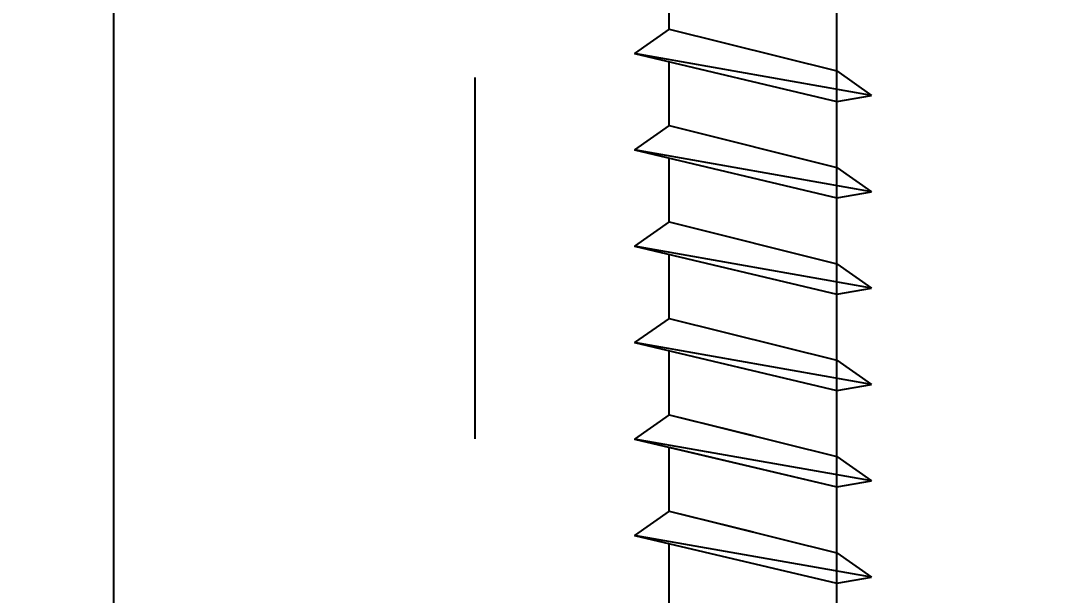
# Model space of a CAD drawing. Header units: inches. Extents: x -2661 to 42767, y -1222 to 9099.
# Drawn here: x -1103.346 to -1102.274, y 2823.463 to 2824.059 of the extents above; entities that cross this region are included whole.
import ezdxf
from ezdxf import colors
from ezdxf.entities.mleader import LeaderData, LeaderLine
from ezdxf.math import Vec2, Vec3

# ---------------------------------------------------------------- set-up
doc = ezdxf.new("R2010")
doc.units = ezdxf.units.IN
doc.header["$LTSCALE"] = 12
doc.header["$MEASUREMENT"] = 0
for name, color, linetype in [('S-ANNO-NOTE', 4, 'CONTINUOUS'), ('S-FASTENERS', 2, 'CONTINUOUS'), ('S-SIMPSON', 2, 'CONTINUOUS'), ('S-WOOD', 3, 'CONTINUOUS')]:
    doc.layers.add(name, color=color, linetype=linetype)
doc.styles.add('Arial', font='arial.ttf', dxfattribs={"width": 0.85})

# ---------------------------------------------------------------- blocks, each defined once
blk = doc.blocks.new('*U1147')
at = {"layer": 'S-WOOD'}
h = blk.add_hatch(dxfattribs=at)
h.set_pattern_fill('ANSI33', color=1, scale=3, angle=45, style=0)
h.set_pattern_definition([(90, (3.75, -8.375), (-0.75, 1e-16), []), (90, (4.125, -8), (-0.75, 1e-16), [0.375, -0.1875])])
h.paths.add_polyline_path([(5.25, -11.875), (0, -11.875), (0, 0), (5.25, 0)])
blk = doc.blocks.new('SDS.25X6-f')
at = {"layer": 'S-SIMPSON', "color": 1}
for p, q in [((0.087, -3.5816), (0.087, -3.65)), ((0.087, -3.5816), (0.087, -3.65)), ((0.087, -3.5816), (0.087, -3.65)), ((0.087, -3.5816), (0.087, -3.65)), ((0.087, -3.5816), (0.087, -3.65)), ((0.087, -3.5816), (0.087, -3.65)), ((0.087, -3.5816), (0.087, -3.65)), ((0.087, -3.5816), (0.087, -3.65)), ((0.087, -3.5816), (0.087, -3.65)), ((0.087, -3.5816), (0.087, -3.65)), ((0.087, -3.5816), (0.087, -3.65)), ((-0.087, -3.6249), (-0.087, -3.6912)), ((-0.087, -3.6249), (-0.087, -3.6912)), ((-0.087, -3.6249), (-0.087, -3.6912)), ((-0.087, -3.6249), (-0.087, -3.6912)), ((-0.087, -3.6249), (-0.087, -3.6912)), ((-0.087, -3.6249), (-0.087, -3.6912)), ((-0.087, -3.6249), (-0.087, -3.6912)), ((-0.087, -3.6249), (-0.087, -3.6912)), ((-0.087, -3.6249), (-0.087, -3.6912)), ((-0.087, -3.6249), (-0.087, -3.6912)), ((-0.087, -3.6249), (-0.087, -3.6912)), ((-0.123, -3.6997), (0.087, -3.65)), ((-0.123, -3.6997), (0.087, -3.65)), ((-0.123, -3.6997), (0.087, -3.65)), ((-0.123, -3.6997), (0.087, -3.65)), ((-0.123, -3.6997), (0.087, -3.65)), ((-0.123, -3.6997), (0.087, -3.65)), ((-0.123, -3.6997), (0.087, -3.65)), ((-0.123, -3.6997), (0.087, -3.65)), ((-0.123, -3.6997), (0.087, -3.65)), ((-0.123, -3.6997), (0.087, -3.65)), ((-0.123, -3.6997), (0.087, -3.65)), ((0.087, -3.65), (0.123, -3.6563)), ((0.087, -3.65), (0.123, -3.6563)), ((0.087, -3.65), (0.123, -3.6563)), ((0.087, -3.65), (0.123, -3.6563)), ((0.087, -3.65), (0.123, -3.6563)), ((0.087, -3.65), (0.123, -3.6563)), ((0.087, -3.65), (0.123, -3.6563)), ((0.087, -3.65), (0.123, -3.6563)), ((0.087, -3.65), (0.123, -3.6563)), ((0.087, -3.65), (0.123, -3.6563)), ((0.087, -3.65), (0.123, -3.6563)), ((0.123, -3.6563), (-0.123, -3.6997)), ((0.123, -3.6563), (-0.123, -3.6997)), ((0.123, -3.6563), (-0.123, -3.6997)), ((0.123, -3.6563), (-0.123, -3.6997)), ((0.123, -3.6563), (-0.123, -3.6997)), ((0.123, -3.6563), (-0.123, -3.6997)), ((0.123, -3.6563), (-0.123, -3.6997)), ((0.123, -3.6563), (-0.123, -3.6997)), ((0.123, -3.6563), (-0.123, -3.6997)), ((0.123, -3.6563), (-0.123, -3.6997)), ((0.123, -3.6563), (-0.123, -3.6997)), ((0.087, -3.6816), (0.123, -3.6563)), ((0.087, -3.6816), (0.123, -3.6563)), ((0.087, -3.6816), (0.123, -3.6563)), ((0.087, -3.6816), (0.123, -3.6563)), ((0.087, -3.6816), (0.123, -3.6563)), ((0.087, -3.6816), (0.123, -3.6563)), ((0.087, -3.6816), (0.123, -3.6563)), ((0.087, -3.6816), (0.123, -3.6563)), ((0.087, -3.6816), (0.123, -3.6563)), ((0.087, -3.6816), (0.123, -3.6563)), ((0.087, -3.6816), (0.123, -3.6563)), ((-0.087, -3.7249), (0.087, -3.6816)), ((-0.087, -3.7249), (0.087, -3.6816)), ((-0.087, -3.7249), (0.087, -3.6816)), ((-0.087, -3.7249), (0.087, -3.6816)), ((-0.087, -3.7249), (0.087, -3.6816)), ((-0.087, -3.7249), (0.087, -3.6816)), ((-0.087, -3.7249), (0.087, -3.6816)), ((-0.087, -3.7249), (0.087, -3.6816)), ((-0.087, -3.7249), (0.087, -3.6816)), ((-0.087, -3.7249), (0.087, -3.6816)), ((-0.087, -3.7249), (0.087, -3.6816)), ((0.087, -3.6816), (0.087, -3.75)), ((0.087, -3.6816), (0.087, -3.75)), ((0.087, -3.6816), (0.087, -3.75)), ((0.087, -3.6816), (0.087, -3.75)), ((0.087, -3.6816), (0.087, -3.75)), ((0.087, -3.6816), (0.087, -3.75)), ((0.087, -3.6816), (0.087, -3.75)), ((0.087, -3.6816), (0.087, -3.75)), ((-0.087, -3.7249), (-0.123, -3.6997)), ((-0.087, -3.7249), (-0.123, -3.6997)), ((-0.087, -3.7249), (-0.123, -3.6997)), ((-0.087, -3.7249), (-0.123, -3.6997)), ((-0.087, -3.7249), (-0.123, -3.6997)), ((-0.087, -3.7249), (-0.123, -3.6997)), ((-0.087, -3.7249), (-0.123, -3.6997)), ((-0.087, -3.7249), (-0.123, -3.6997)), ((-0.087, -3.7249), (-0.123, -3.6997)), ((-0.087, -3.7249), (-0.123, -3.6997)), ((-0.087, -3.7249), (-0.123, -3.6997)), ((-0.087, -3.7249), (-0.123, -3.6997)), ((-0.087, -3.7249), (-0.123, -3.6997)), ((-0.087, -3.7249), (0, -3.7032)), ((-0.087, -3.7249), (0, -3.7032)), ((-0.087, -3.7249), (-0.087, -3.7912)), ((-0.087, -3.7249), (-0.087, -3.7912)), ((-0.087, -3.7249), (-0.087, -3.7912)), ((-0.087, -3.7249), (-0.087, -3.7912)), ((-0.087, -3.7249), (-0.087, -3.7912)), ((-0.087, -3.7249), (-0.087, -3.7912)), ((-0.087, -3.7249), (-0.087, -3.7912)), ((-0.087, -3.7249), (-0.087, -3.7912)), ((-0.087, -3.7249), (-0.087, -3.7912)), ((-0.087, -3.7249), (-0.087, -3.7912)), ((-0.123, -3.7997), (0.087, -3.75)), ((-0.123, -3.7997), (0.087, -3.75)), ((-0.123, -3.7997), (0.087, -3.75)), ((-0.123, -3.7997), (0.087, -3.75)), ((-0.123, -3.7997), (0.087, -3.75)), ((-0.123, -3.7997), (0.087, -3.75)), ((-0.123, -3.7997), (0.087, -3.75)), ((-0.123, -3.7997), (0.087, -3.75)), ((-0.087, -3.7912), (0.087, -3.75)), ((0.087, -3.75), (0.123, -3.7563)), ((0.087, -3.75), (0.123, -3.7563)), ((0.087, -3.75), (0.123, -3.7563)), ((0.087, -3.75), (0.123, -3.7563)), ((0.087, -3.75), (0.123, -3.7563)), ((0.087, -3.75), (0.123, -3.7563)), ((0.087, -3.75), (0.123, -3.7563)), ((0.087, -3.75), (0.123, -3.7563)), ((0.087, -3.75), (0.123, -3.7563)), ((0.123, -3.7563), (-0.123, -3.7997)), ((0.123, -3.7563), (-0.123, -3.7997)), ((0.123, -3.7563), (-0.123, -3.7997)), ((0.123, -3.7563), (-0.123, -3.7997)), ((0.123, -3.7563), (-0.123, -3.7997)), ((0.123, -3.7563), (-0.123, -3.7997)), ((0.123, -3.7563), (-0.123, -3.7997)), ((0.123, -3.7563), (-0.123, -3.7997)), ((0.123, -3.7563), (-0.123, -3.7997)), ((0.087, -3.7816), (0.123, -3.7563)), ((0.087, -3.7816), (0.123, -3.7563)), ((0.087, -3.7816), (0.123, -3.7563)), ((0.087, -3.7816), (0.123, -3.7563)), ((0.087, -3.7816), (0.123, -3.7563)), ((0.087, -3.7816), (0.123, -3.7563)), ((0.087, -3.7816), (0.123, -3.7563)), ((0.087, -3.7816), (0.123, -3.7563)), ((0.087, -3.7816), (0.123, -3.7563)), ((-0.087, -3.8249), (0.087, -3.7816)), ((-0.087, -3.8249), (0.087, -3.7816)), ((-0.087, -3.8249), (0.087, -3.7816)), ((-0.087, -3.8249), (0.087, -3.7816)), ((-0.087, -3.8249), (0.087, -3.7816)), ((-0.087, -3.8249), (0.087, -3.7816)), ((-0.087, -3.8249), (0.087, -3.7816)), ((-0.087, -3.8249), (0.087, -3.7816)), ((-0.087, -3.8249), (0.087, -3.7816)), ((0.087, -3.7816), (0.087, -3.85)), ((0.087, -3.7816), (0.087, -3.85)), ((0.087, -3.7816), (0.087, -3.85)), ((0.087, -3.7816), (0.087, -3.85)), ((0.087, -3.7816), (0.087, -3.85)), ((0.087, -3.7816), (0.087, -3.85)), ((0.087, -3.7816), (0.087, -3.85)), ((0.087, -3.7816), (0.087, -3.85)), ((0.087, -3.7816), (0.087, -3.85)), ((-0.087, -3.8249), (-0.123, -3.7997)), ((-0.087, -3.8249), (-0.123, -3.7997)), ((-0.087, -3.8249), (-0.123, -3.7997)), ((-0.087, -3.8249), (-0.123, -3.7997)), ((-0.087, -3.8249), (-0.123, -3.7997)), ((-0.087, -3.8249), (-0.123, -3.7997)), ((-0.087, -3.8249), (-0.123, -3.7997)), ((-0.087, -3.8249), (-0.123, -3.7997)), ((-0.087, -3.8249), (-0.123, -3.7997)), ((-0.087, -3.8249), (-0.123, -3.7997)), ((-0.087, -3.8249), (0, -3.8032)), ((-0.087, -3.8249), (-0.087, -3.8912)), ((-0.087, -3.8249), (-0.087, -3.8912)), ((-0.087, -3.8249), (-0.087, -3.8912)), ((-0.087, -3.8249), (-0.087, -3.8912)), ((-0.087, -3.8249), (-0.087, -3.8912)), ((-0.087, -3.8249), (-0.087, -3.8912)), ((-0.087, -3.8249), (-0.087, -3.8912)), ((-0.087, -3.8249), (-0.087, -3.8912)), ((-0.123, -3.8997), (0.087, -3.85)), ((-0.123, -3.8997), (0.087, -3.85)), ((-0.123, -3.8997), (0.087, -3.85)), ((-0.123, -3.8997), (0.087, -3.85)), ((-0.123, -3.8997), (0.087, -3.85)), ((-0.123, -3.8997), (0.087, -3.85)), ((0.123, -3.8563), (-0.123, -3.8997)), ((0.123, -3.8563), (-0.123, -3.8997)), ((0.123, -3.8563), (-0.123, -3.8997)), ((0.123, -3.8563), (-0.123, -3.8997)), ((0.123, -3.8563), (-0.123, -3.8997)), ((0.123, -3.8563), (-0.123, -3.8997)), ((0.087, -3.85), (0.123, -3.8563)), ((0.087, -3.85), (0.123, -3.8563)), ((0.087, -3.85), (0.123, -3.8563)), ((0.087, -3.85), (0.123, -3.8563)), ((0.087, -3.85), (0.123, -3.8563)), ((0.087, -3.85), (0.123, -3.8563)), ((0.087, -3.8816), (0.123, -3.8563)), ((0.087, -3.8816), (0.123, -3.8563)), ((0.087, -3.8816), (0.123, -3.8563)), ((0.087, -3.8816), (0.123, -3.8563)), ((0.087, -3.8816), (0.123, -3.8563)), ((0.087, -3.8816), (0.123, -3.8563)), ((-0.087, -3.9249), (0.087, -3.8816)), ((-0.087, -3.9249), (0.087, -3.8816)), ((-0.087, -3.9249), (0.087, -3.8816)), ((-0.087, -3.9249), (0.087, -3.8816)), ((-0.087, -3.9249), (0.087, -3.8816)), ((-0.087, -3.9249), (0.087, -3.8816)), ((0.087, -3.8816), (0.087, -3.95)), ((0.087, -3.8816), (0.087, -3.95)), ((0.087, -3.8816), (0.087, -3.95)), ((0.087, -3.8816), (0.087, -3.95)), ((0.087, -3.8816), (0.087, -3.95)), ((0.087, -3.8816), (0.087, -3.95)), ((0.087, -3.8816), (0.087, -3.95)), ((-0.087, -3.9249), (-0.123, -3.8997)), ((-0.087, -3.9249), (-0.123, -3.8997)), ((-0.087, -3.9249), (-0.123, -3.8997)), ((-0.087, -3.9249), (-0.123, -3.8997)), ((-0.087, -3.9249), (-0.123, -3.8997)), ((-0.087, -3.9249), (-0.123, -3.8997)), ((-0.087, -3.9249), (-0.087, -3.9912)), ((-0.087, -3.9249), (-0.087, -3.9912)), ((-0.087, -3.9249), (-0.087, -3.9912)), ((-0.087, -3.9249), (-0.087, -3.9912)), ((-0.087, -3.9249), (-0.087, -3.9912)), ((-0.087, -3.9249), (-0.087, -3.9912)), ((-0.087, -3.9249), (-0.087, -3.9912)), ((-0.123, -3.9997), (0.087, -3.95)), ((-0.123, -3.9997), (0.087, -3.95)), ((-0.123, -3.9997), (0.087, -3.95)), ((-0.123, -3.9997), (0.087, -3.95)), ((-0.123, -3.9997), (0.087, -3.95)), ((-0.123, -3.9997), (0.087, -3.95)), ((-0.123, -3.9997), (0.087, -3.95)), ((0.087, -3.95), (0.123, -3.9563)), ((0.087, -3.95), (0.123, -3.9563)), ((0.087, -3.95), (0.123, -3.9563)), ((0.087, -3.95), (0.123, -3.9563)), ((0.087, -3.95), (0.123, -3.9563)), ((0.087, -3.95), (0.123, -3.9563)), ((0.087, -3.95), (0.123, -3.9563)), ((0.123, -3.9563), (-0.123, -3.9997)), ((0.123, -3.9563), (-0.123, -3.9997)), ((0.123, -3.9563), (-0.123, -3.9997)), ((0.123, -3.9563), (-0.123, -3.9997)), ((0.123, -3.9563), (-0.123, -3.9997)), ((0.123, -3.9563), (-0.123, -3.9997)), ((0.123, -3.9563), (-0.123, -3.9997)), ((0.087, -3.9816), (0.123, -3.9563)), ((0.087, -3.9816), (0.123, -3.9563)), ((0.087, -3.9816), (0.123, -3.9563)), ((0.087, -3.9816), (0.123, -3.9563)), ((0.087, -3.9816), (0.123, -3.9563)), ((0.087, -3.9816), (0.123, -3.9563)), ((0.087, -3.9816), (0.123, -3.9563)), ((-0.087, -4.0249), (0.087, -3.9816)), ((-0.087, -4.0249), (0.087, -3.9816)), ((-0.087, -4.0249), (0.087, -3.9816)), ((-0.087, -4.0249), (0.087, -3.9816)), ((-0.087, -4.0249), (0.087, -3.9816)), ((-0.087, -4.0249), (0.087, -3.9816)), ((-0.087, -4.0249), (0.087, -3.9816)), ((0.087, -3.9816), (0.087, -4.05)), ((0.087, -3.9816), (0.087, -4.05)), ((0.087, -3.9816), (0.087, -4.05)), ((0.087, -3.9816), (0.087, -4.05)), ((0.087, -3.9816), (0.087, -4.05)), ((0.087, -3.9816), (0.087, -4.05)), ((0.087, -3.9816), (0.087, -4.05)), ((0.087, -3.9816), (0.087, -4.05)), ((0.087, -3.9816), (0.087, -4.05)), ((0.087, -3.9816), (0.087, -4.05)), ((0.087, -3.9816), (0.087, -4.05)), ((0.087, -3.9816), (0.087, -4.05)), ((0.087, -3.9816), (0.087, -4.05)), ((0.087, -3.9816), (0.087, -4.05)), ((-0.087, -4.0249), (-0.123, -3.9997)), ((-0.087, -4.0249), (-0.123, -3.9997)), ((-0.087, -4.0249), (-0.123, -3.9997)), ((-0.087, -4.0249), (-0.123, -3.9997)), ((-0.087, -4.0249), (-0.123, -3.9997)), ((-0.087, -4.0249), (-0.123, -3.9997)), ((-0.087, -4.0249), (-0.123, -3.9997)), ((-0.087, -4.0249), (-0.123, -3.9997)), ((-0.087, -4.0249), (0, -4.0032)), ((-0.087, -4.0249), (-0.087, -4.0912)), ((-0.087, -4.0249), (-0.087, -4.0912)), ((-0.087, -4.0249), (-0.087, -4.0912)), ((-0.087, -4.0249), (-0.087, -4.0912)), ((-0.087, -4.0249), (-0.087, -4.0912)), ((-0.087, -4.0249), (-0.087, -4.0912)), ((-0.087, -4.0249), (-0.087, -4.0912)), ((-0.087, -4.0249), (-0.087, -4.0912)), ((-0.123, -4.0997), (0.087, -4.05)), ((-0.123, -4.0997), (0.087, -4.05)), ((-0.123, -4.0997), (0.087, -4.05)), ((-0.123, -4.0997), (0.087, -4.05)), ((-0.123, -4.0997), (0.087, -4.05)), ((-0.123, -4.0997), (0.087, -4.05)), ((0.087, -4.05), (0.123, -4.0563)), ((0.087, -4.05), (0.123, -4.0563)), ((0.087, -4.05), (0.123, -4.0563)), ((0.087, -4.05), (0.123, -4.0563)), ((0.087, -4.05), (0.123, -4.0563)), ((0.087, -4.05), (0.123, -4.0563)), ((0.123, -4.0563), (-0.123, -4.0997)), ((0.123, -4.0563), (-0.123, -4.0997)), ((0.123, -4.0563), (-0.123, -4.0997)), ((0.123, -4.0563), (-0.123, -4.0997)), ((0.123, -4.0563), (-0.123, -4.0997)), ((0.123, -4.0563), (-0.123, -4.0997)), ((0.087, -4.0816), (0.123, -4.0563)), ((0.087, -4.0816), (0.123, -4.0563)), ((0.087, -4.0816), (0.123, -4.0563)), ((0.087, -4.0816), (0.123, -4.0563)), ((0.087, -4.0816), (0.123, -4.0563)), ((0.087, -4.0816), (0.123, -4.0563)), ((-0.087, -4.1249), (0.087, -4.0816)), ((-0.087, -4.1249), (0.087, -4.0816)), ((-0.087, -4.1249), (0.087, -4.0816)), ((-0.087, -4.1249), (0.087, -4.0816)), ((-0.087, -4.1249), (0.087, -4.0816)), ((-0.087, -4.1249), (0.087, -4.0816)), ((0.087, -4.0816), (0.087, -4.15)), ((0.087, -4.0816), (0.087, -4.15)), ((0.087, -4.0816), (0.087, -4.15)), ((0.087, -4.0816), (0.087, -4.15)), ((0.087, -4.0816), (0.087, -4.15)), ((0.087, -4.0816), (0.087, -4.15)), ((0.087, -4.0816), (0.087, -4.15)), ((-0.087, -4.1249), (-0.123, -4.0997)), ((-0.087, -4.1249), (-0.123, -4.0997)), ((-0.087, -4.1249), (-0.123, -4.0997)), ((-0.087, -4.1249), (-0.123, -4.0997)), ((-0.087, -4.1249), (-0.123, -4.0997)), ((-0.087, -4.1249), (-0.123, -4.0997)), ((-0.087, -4.1249), (-0.123, -4.0997)), ((-0.087, -4.1249), (0, -4.1032)), ((-0.087, -4.1249), (-0.087, -4.1912)), ((-0.087, -4.1249), (-0.087, -4.1912)), ((-0.087, -4.1249), (-0.087, -4.1912)), ((-0.087, -4.1249), (-0.087, -4.1912)), ((-0.087, -4.1249), (-0.087, -4.1912)), ((-0.087, -4.1249), (-0.087, -4.1912)), ((-0.087, -4.1249), (-0.087, -4.1912)), ((-0.123, -4.1997), (0.087, -4.15)), ((-0.123, -4.1997), (0.087, -4.15)), ((-0.123, -4.1997), (0.087, -4.15)), ((0.123, -4.1563), (-0.123, -4.1997)), ((0.123, -4.1563), (-0.123, -4.1997)), ((0.123, -4.1563), (-0.123, -4.1997)), ((0.087, -4.15), (0.123, -4.1563)), ((0.087, -4.15), (0.123, -4.1563)), ((0.087, -4.15), (0.123, -4.1563)), ((0.087, -4.1816), (0.123, -4.1563)), ((0.087, -4.1816), (0.123, -4.1563)), ((0.087, -4.1816), (0.123, -4.1563)), ((-0.087, -4.2249), (0.087, -4.1816)), ((-0.087, -4.2249), (0.087, -4.1816)), ((-0.087, -4.2249), (0.087, -4.1816)), ((0.087, -4.1816), (0.087, -4.25)), ((0.087, -4.1816), (0.087, -4.25)), ((0.087, -4.1816), (0.087, -4.25)), ((0.087, -4.1816), (0.087, -4.25)), ((0.087, -4.1816), (0.087, -4.25)), ((-0.087, -4.2249), (-0.123, -4.1997)), ((-0.087, -4.2249), (-0.123, -4.1997)), ((-0.087, -4.2249), (-0.123, -4.1997)), ((-0.087, -4.2249), (-0.087, -4.2912)), ((-0.087, -4.2249), (-0.087, -4.2912)), ((-0.087, -4.2249), (-0.087, -4.2912)), ((-0.087, -4.2249), (-0.087, -4.2912)), ((-0.087, -4.2249), (-0.087, -4.2912))]:
    blk.add_line(p, q, dxfattribs=at)
blk = doc.blocks.new('*U1812')
at = {"layer": 'S-FASTENERS'}
blk.add_blockref('SDS.25X6-f', (0, 0), dxfattribs=at)

msp = doc.modelspace()

# ---------------------------------------------------------------- block references
at = {"layer": 'S-FASTENERS', "xscale": -1, "rotation": 180}
msp.add_blockref('*U1812', (-1102.58642, 2819.82554), dxfattribs=at)
at = {"layer": 'S-WOOD'}
msp.add_blockref('*U1147', (-1105.08642, 2834.70054), dxfattribs=at)

# ---------------------------------------------------------------- leaders
at = {"layer": 'S-ANNO-NOTE'}
ml = msp.add_multileader_mtext('Standard', dxfattribs=at)
ml.set_content('\\A1;1{\\H0.7x;\\S3#4;}" FULL DEPTH LSL BLOCKING', color=4, style='Arial')
ml.set_leader_properties(color=2)
ml.build(insert=Vec2(0, 0))
ml.multileader.update_dxf_attribs({"dogleg_length": 0.36, "arrow_head_size": 1.3125, "scale": 12})
ctx = ml.context
ctx.base_point, ctx.scale, ctx.char_height, ctx.arrow_head_size, ctx.landing_gap_size, ctx.plane_origin = Vec3(-1040.06075, 2807.84525), 12, 1.125, 1.3125, 1.08, Vec3(-972.61531, 2537.04486)
ctx.text_align_type = 2
notes = []
notes.append((ctx, [(0, (1, 1, 0), (-1025.69165, 2807.84525), (-1, 0), 1.5, [(0, [(-1012.12732, 2825.86481)], 0, [])])]))
ctx.mtext.insert, ctx.mtext.width, ctx.mtext.alignment, ctx.mtext.flow_direction = Vec3(-1028.27165, 2808.41734), 12.4789148, 3, 5
ml = msp.add_multileader_mtext('Standard', dxfattribs=at)
ml.set_content('\\A1;STEEL BEAM PER PLAN w/ NAILER AND WEB FILLERS PER TYPICAL DETAIL', color=4, style='Arial')
ml.set_leader_properties(color=2)
ml.build(insert=Vec2(0, 0))
ml.multileader.update_dxf_attribs({"dogleg_length": 0.36, "arrow_head_size": 1.3125, "scale": 12})
ctx = ml.context
ctx.base_point, ctx.scale, ctx.char_height, ctx.arrow_head_size, ctx.landing_gap_size, ctx.plane_origin = Vec3(-1271.59761, 2809.09038), 12, 1.125, 1.3125, 1.08, Vec3(-654.25447, 2542.27139)
notes.append((ctx, [(1, (1, 1, 0), (-1273.09761, 2809.09038), (1, 0), 1.5, [(0, [(-1286.61006, 2824.57554)], 0, [])])]))
ctx.mtext.insert, ctx.mtext.width, ctx.mtext.flow_direction = Vec3(-1270.51761, 2809.66247), 19.8867708, 5
for ctx, leaders in notes:
    for number, flags, end, landing, length, lines in leaders:
        leader = LeaderData()
        leader.index, (leader.has_last_leader_line, leader.has_dogleg_vector, leader.attachment_direction) = number, flags
        leader.last_leader_point, leader.dogleg_vector, leader.dogleg_length = Vec3(end), Vec3(landing), length
        for number, points, colour, breaks in lines:
            line = LeaderLine()
            line.index, line.vertices, line.color, line.breaks = number, Vec3.list(points), colors.encode_raw_color(colour), breaks
            leader.lines.append(line)
        ctx.leaders.append(leader)

doc.saveas('drawing.dxf')
